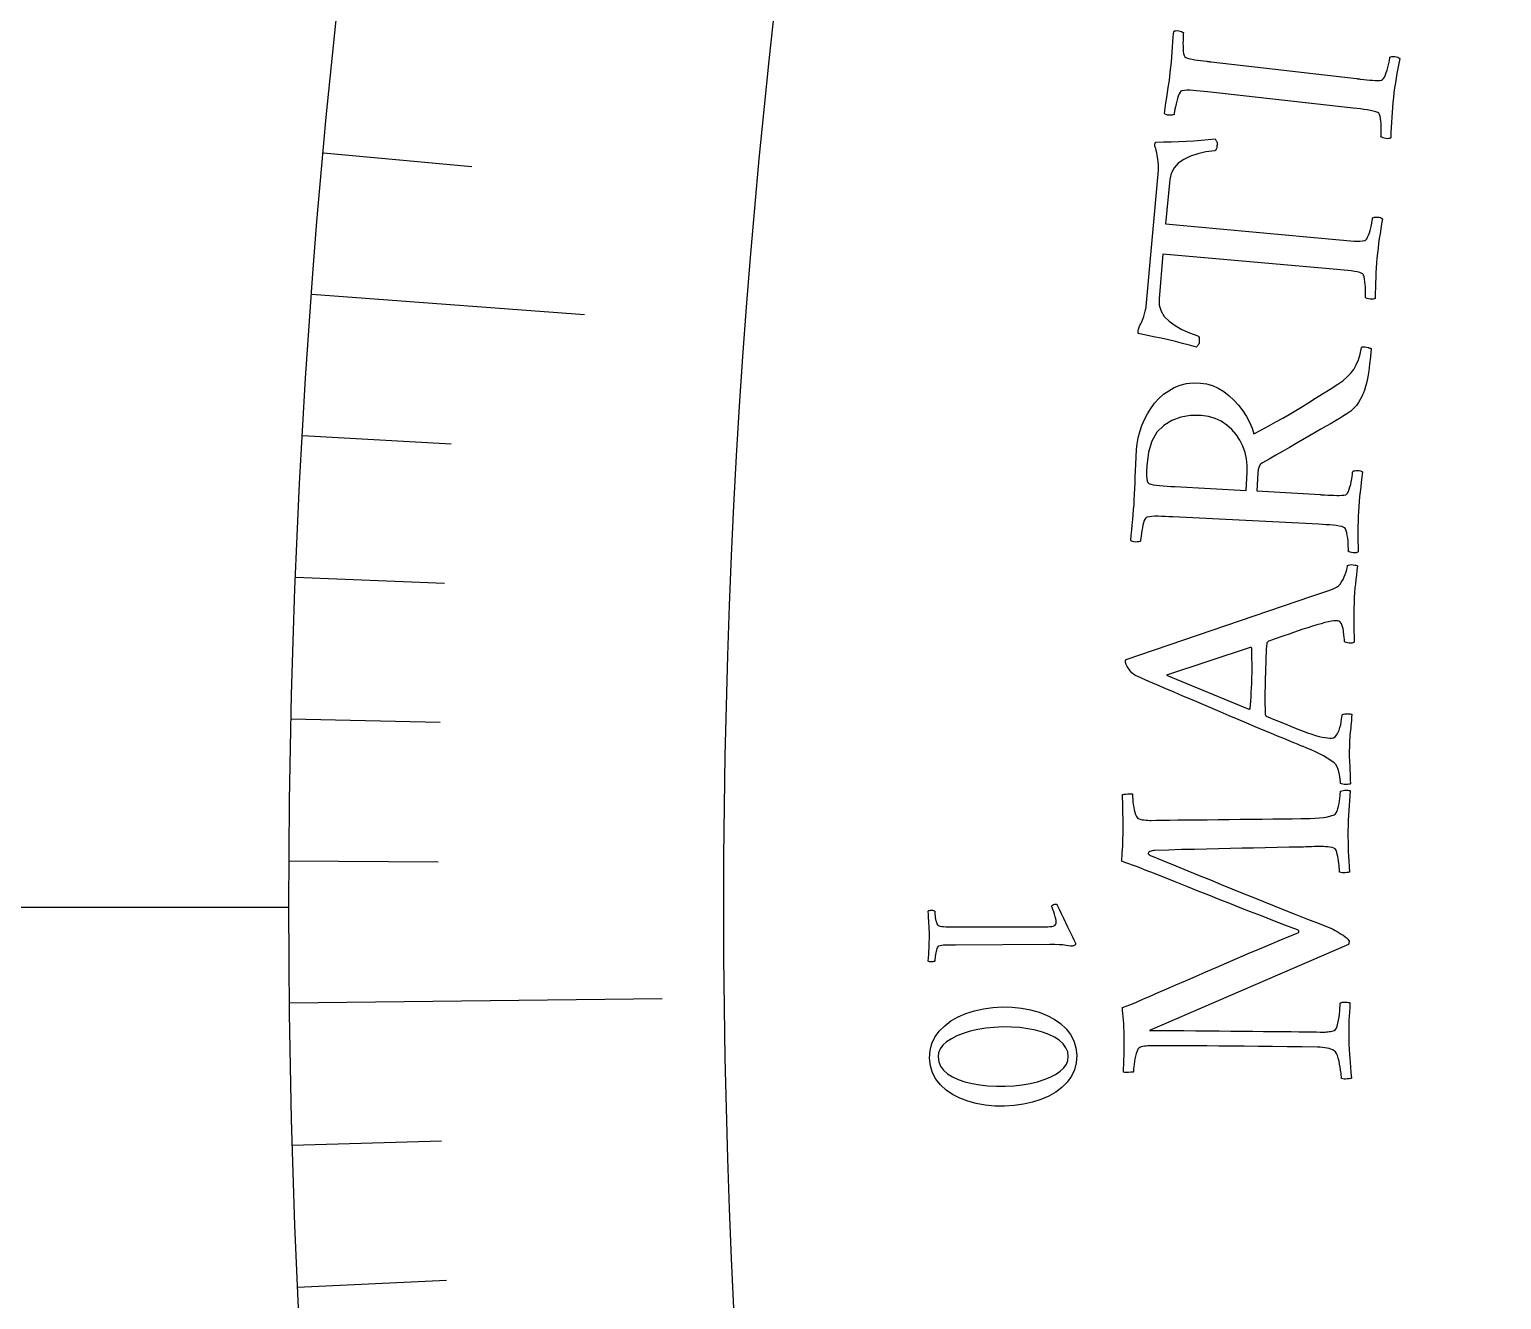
# Model space of a CAD drawing. Header units: millimetres. Extents: x -50 to 50, y -50 to 64.
# Drawn here: x -41 to -33.89, y -1.9 to 4.24 of the extents above; entities that cross this region are included whole.
import ezdxf

# ---------------------------------------------------------------- set-up
doc = ezdxf.new("R2010")
doc.units = ezdxf.units.MM
for name, color, linetype in [('CUT_OUTER', 1, 'Continuous'), ('ENGRAVE', 7, 'Continuous'), ('ENGRAVE_FINE', 8, 'Continuous'), ('TEXT', 5, 'Continuous')]:
    doc.layers.add(name, color=color, linetype=linetype)

msp = doc.modelspace()

# ---------------------------------------------------------------- linework, layer by layer
at = {"layer": 'CUT_OUTER'}
msp.add_arc((0, -0.0002), 49.9998, 177.11535, 4.43206, dxfattribs=at)
at = {"layer": 'ENGRAVE'}
for points in [[(-39.6397, 2.9597), (-38.3233, 2.8615)], [(-45.25, 0), (-39.75, 0)], [(-39.7473, -0.4631), (-37.9474, -0.4421)]]:
    msp.add_lwpolyline(points, dxfattribs=at)
for radius in [49, 49, 47.6875, 45.25, 45.25, 43.325, 39.75, 39.75, 37.65]:
    msp.add_circle((0, 0), radius, dxfattribs=at)
at = {"layer": 'ENGRAVE_FINE'}
for points in [[(-39.5829, 3.6413), (-38.8659, 3.5753)], [(-39.6847, 2.2769), (-38.9659, 2.2357)], [(-39.7181, 1.593), (-38.9986, 1.5642)], [(-39.7396, 0.9083), (-39.0198, 0.8918)], [(-39.7494, 0.2228), (-39.0294, 0.2188)], [(-39.7334, -1.1492), (-39.0137, -1.1284)], [(-39.7076, -1.8354), (-38.9884, -1.8021)]]:
    msp.add_lwpolyline(points, dxfattribs=at)
at = {"layer": 'TEXT'}
for points in [[(-35.4941, 4.0307), (-35.4915, 4.0555), (-35.4891, 4.08), (-35.4871, 4.1042), (-35.4855, 4.1281), (-35.4839, 4.1522), (-35.4821, 4.1768), (-35.4802, 4.2019), (-35.478, 4.2275), (-35.4737, 4.23), (-35.4682, 4.2313), (-35.4616, 4.2316), (-35.4538, 4.2307), (-35.4461, 4.2291), (-35.4397, 4.2271), (-35.4347, 4.2247), (-35.431, 4.2219), (-35.4315, 4.2156), (-35.4321, 4.2072), (-35.4325, 4.1966), (-35.4329, 4.1838), (-35.4331, 4.1701), (-35.4329, 4.1568), (-35.4323, 4.1439), (-35.4314, 4.1314), (-35.4298, 4.1204), (-35.4273, 4.1118), (-35.4238, 4.1057), (-35.4194, 4.1022), (-35.4107, 4.0988), (-35.4006, 4.0959), (-35.3891, 4.0933), (-35.3764, 4.0911), (-35.3627, 4.0892), (-35.3483, 4.0872), (-35.3333, 4.0853), (-35.3176, 4.0835), (-35.3151, 4.0832), (-35.3126, 4.0829), (-35.31, 4.0826), (-35.3075, 4.0823), (-35.305, 4.082), (-35.3025, 4.0817), (-35.3, 4.0814), (-35.2974, 4.0811), (-34.5959, 4), (-34.5934, 3.9997), (-34.5908, 3.9994), (-34.5883, 3.9991), (-34.5858, 3.9989), (-34.5833, 3.9986), (-34.5808, 3.9983), (-34.5782, 3.998), (-34.5757, 3.9977), (-34.5601, 3.9959), (-34.5452, 3.9944), (-34.531, 3.993), (-34.5176, 3.9918), (-34.505, 3.9911), (-34.4936, 3.9909), (-34.4832, 3.9915), (-34.474, 3.9927), (-34.4696, 3.9951), (-34.465, 4.0001), (-34.4604, 4.0076), (-34.4557, 4.0177), (-34.4513, 4.0292), (-34.4472, 4.0412), (-34.4437, 4.0537), (-34.4406, 4.0666), (-34.4381, 4.0788), (-34.4361, 4.089), (-34.4346, 4.097), (-34.4337, 4.1031), (-34.4295, 4.1048), (-34.424, 4.1059), (-34.4174, 4.1063), (-34.4095, 4.1061), (-34.4017, 4.1051), (-34.3953, 4.1033), (-34.3903, 4.1008), (-34.3867, 4.0975), (-34.3912, 4.0729), (-34.3956, 4.0489), (-34.3998, 4.0253), (-34.4038, 4.0023), (-34.4076, 3.9794), (-34.4111, 3.9561), (-34.4143, 3.9324), (-34.4172, 3.9084), (-34.4197, 3.8849), (-34.4219, 3.8612), (-34.4237, 3.8372), (-34.4253, 3.813), (-34.4267, 3.7886), (-34.428, 3.7639), (-34.4291, 3.7391), (-34.4302, 3.714), (-34.4345, 3.7115), (-34.44, 3.7102), (-34.4466, 3.7099), (-34.4544, 3.7107), (-34.4621, 3.7122), (-34.4685, 3.7141), (-34.4736, 3.7164), (-34.4773, 3.7191), (-34.4768, 3.7251), (-34.4764, 3.7333), (-34.4761, 3.7436), (-34.4759, 3.7561), (-34.476, 3.7695), (-34.4766, 3.7826), (-34.4778, 3.7954), (-34.4795, 3.8081), (-34.4818, 3.8191), (-34.4846, 3.8274), (-34.488, 3.8329), (-34.4918, 3.8356), (-34.5023, 3.8398), (-34.5144, 3.8434), (-34.528, 3.8465), (-34.5432, 3.849), (-34.5594, 3.8511), (-34.5763, 3.8533), (-34.5939, 3.8554), (-34.6121, 3.8575), (-35.3139, 3.9357), (-35.3322, 3.9377), (-35.3499, 3.9395), (-35.3672, 3.9412), (-35.3839, 3.9426), (-35.3996, 3.9436), (-35.4138, 3.9436), (-35.4265, 3.9427), (-35.4378, 3.9408), (-35.4428, 3.939), (-35.4474, 3.9343), (-35.4518, 3.9266), (-35.4559, 3.9159), (-35.4596, 3.9035), (-35.4631, 3.8908), (-35.4663, 3.8777), (-35.4692, 3.8643), (-35.4717, 3.8517), (-35.4736, 3.8413), (-35.475, 3.833), (-35.4758, 3.8268), (-35.4801, 3.8249), (-35.4855, 3.8237), (-35.4922, 3.8231), (-35.5, 3.8233), (-35.5078, 3.8242), (-35.5142, 3.8259), (-35.5193, 3.8285), (-35.523, 3.8318), (-35.5193, 3.8575), (-35.5155, 3.8828), (-35.5116, 3.908), (-35.5077, 3.9329), (-35.5038, 3.9576), (-35.5002, 3.9822), (-35.497, 4.0065), (-35.4941, 4.0307)], [(-35.5514, 3.558), (-35.5508, 3.5692), (-35.5512, 3.5819), (-35.5524, 3.5963), (-35.5545, 3.6123), (-35.557, 3.628), (-35.5596, 3.6415), (-35.5621, 3.6529), (-35.5647, 3.6621), (-35.567, 3.6688), (-35.5686, 3.6743), (-35.5694, 3.6786), (-35.5695, 3.6818), (-35.569, 3.6844), (-35.5681, 3.6873), (-35.5667, 3.6903), (-35.5649, 3.6935), (-35.5268, 3.694), (-35.4894, 3.695), (-35.4525, 3.6963), (-35.4163, 3.698), (-35.3806, 3.7001), (-35.3455, 3.7025), (-35.3111, 3.7053), (-35.2772, 3.7085), (-35.2756, 3.7063), (-35.2739, 3.7034), (-35.2721, 3.6999), (-35.2701, 3.6957), (-35.2684, 3.691), (-35.2677, 3.6859), (-35.2678, 3.6805), (-35.2688, 3.6748), (-35.2702, 3.6663), (-35.2725, 3.6597), (-35.2757, 3.6548), (-35.2797, 3.6518), (-35.3219, 3.6461), (-35.3608, 3.6372), (-35.3964, 3.6252), (-35.4287, 3.6099), (-35.456, 3.5912), (-35.4763, 3.5688), (-35.4898, 3.5425), (-35.4964, 3.5126), (-35.5169, 3.2992), (-34.6771, 3.2212), (-34.6588, 3.2196), (-34.6412, 3.2181), (-34.6242, 3.2168), (-34.6079, 3.2156), (-34.5925, 3.215), (-34.5786, 3.2152), (-34.566, 3.2164), (-34.5549, 3.2183), (-34.5505, 3.2209), (-34.5461, 3.2259), (-34.5417, 3.2336), (-34.5372, 3.2437), (-34.533, 3.2553), (-34.5292, 3.2672), (-34.526, 3.2795), (-34.5233, 3.2922), (-34.521, 3.304), (-34.5193, 3.3139), (-34.518, 3.3219), (-34.5173, 3.3279), (-34.5131, 3.3298), (-34.5076, 3.331), (-34.501, 3.3315), (-34.4931, 3.3315), (-34.4853, 3.3307), (-34.4789, 3.329), (-34.4738, 3.3266), (-34.4701, 3.3233), (-34.4741, 3.2987), (-34.4779, 3.2746), (-34.4816, 3.251), (-34.4851, 3.2278), (-34.4884, 3.2048), (-34.4913, 3.1814), (-34.494, 3.1577), (-34.4963, 3.1336), (-34.4983, 3.1101), (-34.5, 3.0864), (-34.5013, 3.0624), (-34.5023, 3.0381), (-34.5032, 3.0137), (-34.5039, 2.989), (-34.5045, 2.9641), (-34.505, 2.939), (-34.5092, 2.9364), (-34.5147, 2.935), (-34.5213, 2.9345), (-34.5291, 2.9351), (-34.5369, 2.9365), (-34.5433, 2.9382), (-34.5484, 2.9404), (-34.5522, 2.943), (-34.5519, 2.9491), (-34.5516, 2.9573), (-34.5516, 2.9676), (-34.5516, 2.98), (-34.552, 2.9934), (-34.5529, 3.0065), (-34.5544, 3.0194), (-34.5564, 3.0319), (-34.559, 3.043), (-34.562, 3.0512), (-34.5654, 3.0566), (-34.5693, 3.0592), (-34.5799, 3.0632), (-34.5921, 3.0665), (-34.6057, 3.0693), (-34.621, 3.0714), (-34.6373, 3.0732), (-34.6542, 3.075), (-34.6718, 3.0767), (-34.6901, 3.0784), (-35.5301, 3.1529), (-35.5487, 2.9359), (-35.5476, 2.9053), (-35.5391, 2.8771), (-35.5231, 2.8513), (-35.4997, 2.828), (-35.4707, 2.8071), (-35.4379, 2.7885), (-35.4012, 2.7723), (-35.3608, 2.7583), (-35.3574, 2.7546), (-35.3551, 2.7493), (-35.3541, 2.7423), (-35.3542, 2.7337), (-35.3542, 2.7279), (-35.3551, 2.7228), (-35.3567, 2.7182), (-35.3591, 2.7142), (-35.3618, 2.7108), (-35.3643, 2.7079), (-35.3665, 2.7056), (-35.3684, 2.7037), (-35.4012, 2.7129), (-35.4346, 2.7217), (-35.4686, 2.7302), (-35.5033, 2.7383), (-35.5387, 2.7461), (-35.5748, 2.7538), (-35.6114, 2.7613), (-35.6488, 2.7686), (-35.6497, 2.7732), (-35.6499, 2.7783), (-35.6494, 2.7836), (-35.648, 2.7894), (-35.6462, 2.795), (-35.6444, 2.8), (-35.6425, 2.8043), (-35.6406, 2.8079), (-35.6365, 2.8163), (-35.6322, 2.8262), (-35.6276, 2.8377), (-35.6228, 2.8508), (-35.6183, 2.8643), (-35.6149, 2.8769), (-35.6126, 2.8886), (-35.6112, 2.8994)], [(-35.6573, 2.2085), (-35.6544, 2.2371), (-35.649, 2.266), (-35.6413, 2.2952), (-35.6313, 2.3247), (-35.619, 2.3537), (-35.6046, 2.3813), (-35.5882, 2.4075), (-35.5698, 2.4324), (-35.5492, 2.4553), (-35.5267, 2.4755), (-35.502, 2.4931), (-35.4754, 2.508), (-35.4467, 2.5195), (-35.4161, 2.5271), (-35.3835, 2.5306), (-35.349, 2.53), (-35.3198, 2.5258), (-35.2913, 2.5175), (-35.2636, 2.5051), (-35.2365, 2.4885), (-35.2107, 2.4688), (-35.1868, 2.4469), (-35.1647, 2.4228), (-35.1444, 2.3965), (-35.1266, 2.3689), (-35.1117, 2.341), (-35.0998, 2.3128), (-35.0908, 2.2843), (-35.0538, 2.3039), (-35.0183, 2.3231), (-34.9842, 2.3419), (-34.9517, 2.3603), (-34.9199, 2.3788), (-34.8882, 2.3977), (-34.8566, 2.4169), (-34.8251, 2.4366), (-34.7927, 2.457), (-34.7587, 2.4785), (-34.7229, 2.5011), (-34.6855, 2.5248), (-34.662, 2.5412), (-34.6414, 2.5585), (-34.6237, 2.5767), (-34.6089, 2.5959), (-34.5966, 2.6173), (-34.5863, 2.6421), (-34.5781, 2.6702), (-34.5719, 2.7018), (-34.5676, 2.7042), (-34.5619, 2.7053), (-34.5548, 2.7049), (-34.5463, 2.7032), (-34.5381, 2.701), (-34.5318, 2.6991), (-34.5273, 2.6976), (-34.5248, 2.6965), (-34.5282, 2.6572), (-34.532, 2.6215), (-34.5363, 2.5893), (-34.5411, 2.5605), (-34.5461, 2.5354), (-34.5511, 2.5139), (-34.5561, 2.4962), (-34.5612, 2.4821), (-34.5657, 2.4731), (-34.5713, 2.4626), (-34.578, 2.4504), (-34.5857, 2.4367), (-34.5953, 2.4223), (-34.6078, 2.4083), (-34.6231, 2.3947), (-34.6413, 2.3815), (-34.6501, 2.376), (-34.6621, 2.3686), (-34.6775, 2.3593), (-34.6962, 2.3482), (-34.7176, 2.3354), (-34.7413, 2.3216), (-34.7671, 2.3066), (-34.7951, 2.2905), (-34.8247, 2.2735), (-34.8553, 2.2559), (-34.8868, 2.2376), (-34.9194, 2.2188), (-34.9522, 2.1999), (-34.9847, 2.1813), (-35.0169, 2.163), (-35.0487, 2.1452), (-35.0581, 2.1375), (-35.0651, 2.1266), (-35.0698, 2.1126), (-35.0721, 2.0955), (-35.0771, 2.0088), (-34.7694, 1.9911), (-34.7669, 1.991), (-34.7643, 1.9909), (-34.7618, 1.9907), (-34.7593, 1.9906), (-34.7567, 1.9904), (-34.7542, 1.9903), (-34.7517, 1.9901), (-34.7491, 1.99), (-34.7334, 1.9891), (-34.7185, 1.9884), (-34.7042, 1.9879), (-34.6907, 1.9875), (-34.6782, 1.9875), (-34.6667, 1.988), (-34.6564, 1.9892), (-34.6473, 1.9909), (-34.643, 1.9936), (-34.6388, 1.9988), (-34.6346, 2.0066), (-34.6305, 2.0169), (-34.6267, 2.0286), (-34.6234, 2.0409), (-34.6206, 2.0535), (-34.6182, 2.0667), (-34.6164, 2.079), (-34.615, 2.0892), (-34.614, 2.0973), (-34.6135, 2.1034), (-34.6093, 2.1054), (-34.6039, 2.1068), (-34.5973, 2.1076), (-34.5895, 2.1078), (-34.5816, 2.1073), (-34.5752, 2.1059), (-34.57, 2.1036), (-34.5662, 2.1005), (-34.5693, 2.0758), (-34.5723, 2.0515), (-34.5751, 2.0278), (-34.5778, 2.0046), (-34.5802, 1.9814), (-34.5824, 1.958), (-34.5842, 1.9342), (-34.5857, 1.91), (-34.5868, 1.8864), (-34.5876, 1.8626), (-34.5881, 1.8386), (-34.5883, 1.8144), (-34.5882, 1.7899), (-34.5881, 1.7652), (-34.5878, 1.7403), (-34.5874, 1.7152), (-34.5916, 1.7125), (-34.597, 1.7108), (-34.6036, 1.7101), (-34.6114, 1.7105), (-34.6192, 1.7115), (-34.6257, 1.7131), (-34.6309, 1.7151), (-34.6348, 1.7175), (-34.6346, 1.7236), (-34.6347, 1.7318), (-34.635, 1.7421), (-34.6355, 1.7546), (-34.6363, 1.7679), (-34.6377, 1.781), (-34.6397, 1.7937), (-34.6421, 1.8062), (-34.6451, 1.8172), (-34.6483, 1.8253), (-34.652, 1.8306), (-34.656, 1.8331), (-34.6667, 1.8366), (-34.679, 1.8395), (-34.6927, 1.8418), (-34.708, 1.8434), (-34.7244, 1.8446), (-34.7414, 1.8458), (-34.759, 1.8469), (-34.7773, 1.8479), (-35.4826, 1.8837), (-35.501, 1.8846), (-35.5188, 1.8854), (-35.5361, 1.886), (-35.5528, 1.8865), (-35.5686, 1.8866), (-35.5828, 1.8858), (-35.5954, 1.8841), (-35.6065, 1.8816), (-35.6114, 1.8795), (-35.6158, 1.8745), (-35.6197, 1.8666), (-35.6232, 1.8557), (-35.6262, 1.8432), (-35.6289, 1.8304), (-35.6313, 1.8175), (-35.6334, 1.8043), (-35.6352, 1.792), (-35.6365, 1.7817), (-35.6374, 1.7735), (-35.6378, 1.7673), (-35.642, 1.7651), (-35.6473, 1.7636), (-35.6539, 1.7627), (-35.6618, 1.7624), (-35.6696, 1.7628), (-35.6761, 1.7642), (-35.6813, 1.7664), (-35.6852, 1.7696), (-35.683, 1.7953), (-35.6807, 1.8207), (-35.6783, 1.8458), (-35.6758, 1.8705), (-35.6734, 1.8951), (-35.6713, 1.9195), (-35.6695, 1.9438), (-35.668, 1.9681), (-35.6667, 1.9936), (-35.6655, 2.0201), (-35.6645, 2.0477), (-35.6636, 2.0762), (-35.6626, 2.1062), (-35.6612, 2.1382), (-35.6594, 2.1723), (-35.6573, 2.2085)], [(-35.3446, 2.3731), (-35.3965, 2.3729), (-35.444, 2.3649), (-35.4872, 2.3492), (-35.526, 2.3256), (-35.5585, 2.2929), (-35.5831, 2.2495), (-35.5995, 2.1955), (-35.6077, 2.1309), (-35.6082, 2.1221), (-35.6085, 2.1113), (-35.6087, 2.0983), (-35.6089, 2.0834), (-35.6082, 2.069), (-35.6061, 2.0579), (-35.6025, 2.0501), (-35.5975, 2.0455), (-35.5887, 2.0419), (-35.5773, 2.0389), (-35.5632, 2.0366), (-35.5464, 2.0348), (-35.5282, 2.0334), (-35.5098, 2.032), (-35.4914, 2.0308), (-35.4729, 2.0297), (-35.1278, 2.0117), (-35.1227, 2.1002), (-35.1226, 2.1323), (-35.1262, 2.1638), (-35.1336, 2.1949), (-35.1447, 2.2254), (-35.1591, 2.2545), (-35.1767, 2.2812), (-35.1974, 2.3054), (-35.2212, 2.3271), (-35.248, 2.3454), (-35.2774, 2.3592), (-35.3097, 2.3684), (-35.3446, 2.3731)], [(-34.8567, 0.7763), (-34.8592, 0.7774), (-34.867, 0.7806), (-34.8798, 0.7859), (-34.8978, 0.7933), (-34.9202, 0.8025), (-34.9463, 0.8132), (-34.976, 0.8254), (-35.0094, 0.8391), (-35.0456, 0.8541), (-35.0838, 0.87), (-35.124, 0.887), (-35.1661, 0.9051), (-35.2096, 0.9238), (-35.2537, 0.9426), (-35.2984, 0.9616), (-35.3437, 0.9808), (-35.3888, 0.9999), (-35.4331, 1.0187), (-35.4763, 1.0372), (-35.5186, 1.0554), (-35.5592, 1.073), (-35.5972, 1.0895), (-35.6327, 1.105), (-35.6657, 1.1195), (-35.6726, 1.1242), (-35.6798, 1.1309), (-35.6873, 1.1398), (-35.6952, 1.1507), (-35.7023, 1.1619), (-35.7073, 1.1717), (-35.7102, 1.1799), (-35.711, 1.1867), (-35.7109, 1.1883), (-35.7107, 1.1895), (-35.7104, 1.1904), (-35.71, 1.191), (-35.7095, 1.1916), (-35.7089, 1.1925), (-35.7082, 1.1937), (-35.7073, 1.1953), (-34.8109, 1.5014), (-34.7667, 1.5161), (-34.7335, 1.5272), (-34.7116, 1.5347), (-34.7008, 1.5388), (-34.6916, 1.5436), (-34.6829, 1.5504), (-34.6748, 1.5593), (-34.6672, 1.5701), (-34.6604, 1.582), (-34.6545, 1.5939), (-34.6495, 1.6059), (-34.6455, 1.6179), (-34.6424, 1.6289), (-34.6401, 1.6377), (-34.6387, 1.6443), (-34.6381, 1.6487), (-34.6332, 1.6513), (-34.6271, 1.6528), (-34.6199, 1.6532), (-34.6117, 1.6525), (-34.6037, 1.6513), (-34.5976, 1.6501), (-34.5932, 1.6491), (-34.5907, 1.6481), (-34.5934, 1.6245), (-34.596, 1.6022), (-34.5984, 1.5811), (-34.6006, 1.5612), (-34.6027, 1.5411), (-34.6044, 1.519), (-34.606, 1.495), (-34.6072, 1.4691), (-34.6082, 1.4418), (-34.6088, 1.4169), (-34.6089, 1.3944), (-34.6086, 1.3743), (-34.608, 1.3541), (-34.6075, 1.3316), (-34.6069, 1.3067), (-34.6063, 1.2793), (-34.6104, 1.2766), (-34.6158, 1.2748), (-34.6224, 1.2741), (-34.6302, 1.2743), (-34.638, 1.2754), (-34.6445, 1.2771), (-34.6497, 1.2796), (-34.6536, 1.2827), (-34.6537, 1.2913), (-34.6544, 1.3021), (-34.6557, 1.315), (-34.6578, 1.33), (-34.6604, 1.3448), (-34.6637, 1.3571), (-34.6676, 1.3669), (-34.6721, 1.3743), (-34.676, 1.3774), (-34.6812, 1.3797), (-34.6877, 1.3812), (-34.6956, 1.3819), (-34.7045, 1.3816), (-34.7162, 1.38), (-34.7305, 1.3772), (-34.7476, 1.373), (-34.7666, 1.3679), (-34.7868, 1.3621), (-34.8082, 1.3556), (-34.8308, 1.3484), (-34.8538, 1.3409), (-34.8765, 1.3333), (-34.8988, 1.3257), (-34.9209, 1.318), (-34.9418, 1.3107), (-34.9608, 1.3041), (-34.9779, 1.2981), (-34.993, 1.2927), (-35.0054, 1.2884), (-35.0143, 1.2852), (-35.0196, 1.2834), (-35.0214, 1.2827), (-35.0216, 1.2825), (-35.0222, 1.2819), (-35.0233, 1.2809), (-35.0249, 1.2795), (-35.0264, 1.2778), (-35.0275, 1.2762), (-35.0282, 1.2745), (-35.0285, 1.2728), (-35.0297, 1.2594), (-35.0308, 1.2444), (-35.0317, 1.228), (-35.0324, 1.2101), (-35.033, 1.1917), (-35.0336, 1.174), (-35.0342, 1.1569), (-35.0347, 1.1405), (-35.0349, 1.1362), (-35.035, 1.132), (-35.0352, 1.1277), (-35.0353, 1.1235), (-35.0354, 1.1193), (-35.0356, 1.1154), (-35.0357, 1.1117), (-35.0358, 1.1082), (-35.0365, 1.0837), (-35.037, 1.0611), (-35.0374, 1.0404), (-35.0376, 1.0216), (-35.0375, 1.0025), (-35.0373, 0.9808), (-35.0367, 0.9566), (-35.0359, 0.9298), (-35.0358, 0.9288), (-35.0353, 0.9277), (-35.0346, 0.9262), (-35.0335, 0.9246), (-35.0324, 0.9231), (-35.0316, 0.922), (-35.0312, 0.9214), (-35.031, 0.9212), (-35.0289, 0.9203), (-35.0227, 0.9178), (-35.0122, 0.9135), (-34.9975, 0.9076), (-34.98, 0.9004), (-34.9608, 0.8926), (-34.9401, 0.8842), (-34.9179, 0.875), (-34.8952, 0.8658), (-34.8732, 0.8572), (-34.852, 0.8491), (-34.8314, 0.8416), (-34.8113, 0.8342), (-34.7928, 0.8282), (-34.776, 0.8237), (-34.7608, 0.8205), (-34.7472, 0.8184), (-34.7351, 0.8168), (-34.7244, 0.8157), (-34.7152, 0.8152), (-34.7063, 0.8167), (-34.6983, 0.8214), (-34.6912, 0.8293), (-34.6849, 0.8406), (-34.6796, 0.8536), (-34.6752, 0.8668), (-34.6717, 0.8803), (-34.6692, 0.894), (-34.6674, 0.9065), (-34.6661, 0.9164), (-34.6652, 0.9237), (-34.6649, 0.9283), (-34.6623, 0.9299), (-34.6578, 0.9311), (-34.6516, 0.9321), (-34.6436, 0.9328), (-34.6353, 0.9331), (-34.6282, 0.9328), (-34.6222, 0.9319), (-34.6174, 0.9304), (-34.6187, 0.9151), (-34.6199, 0.9009), (-34.6211, 0.8879), (-34.6222, 0.876), (-34.6234, 0.8647), (-34.6245, 0.8534), (-34.6256, 0.8421), (-34.6267, 0.8308), (-34.6278, 0.8186), (-34.6286, 0.8046), (-34.6293, 0.7888), (-34.6298, 0.7713), (-34.6301, 0.7535), (-34.6301, 0.7373), (-34.6299, 0.7225), (-34.6294, 0.7091), (-34.6288, 0.6965), (-34.6282, 0.6839), (-34.6276, 0.6713), (-34.627, 0.6587), (-34.6264, 0.6453), (-34.6259, 0.6302), (-34.6253, 0.6134), (-34.6248, 0.5949), (-34.6274, 0.5935), (-34.6318, 0.5925), (-34.638, 0.592), (-34.646, 0.5919), (-34.6543, 0.5923), (-34.6615, 0.593), (-34.6674, 0.5942), (-34.6722, 0.5957), (-34.6725, 0.6046), (-34.6738, 0.6161), (-34.6759, 0.6303), (-34.6789, 0.6471), (-34.683, 0.6637), (-34.6883, 0.6773), (-34.6948, 0.6879), (-34.7025, 0.6955), (-34.7189, 0.708), (-34.7361, 0.7195), (-34.7544, 0.7302), (-34.7736, 0.7399), (-34.7936, 0.7491), (-34.8141, 0.7583), (-34.8351, 0.7673), (-34.8567, 0.7763)], [(-35.5132, 1.1199), (-35.1148, 0.9557), (-35.1146, 0.9558), (-35.114, 0.9559), (-35.1129, 0.9561), (-35.1114, 0.9565), (-35.1099, 0.9569), (-35.1088, 0.9575), (-35.1082, 0.9581), (-35.108, 0.9589), (-35.1067, 0.9759), (-35.1055, 0.9944), (-35.1043, 1.0145), (-35.1032, 1.0363), (-35.1022, 1.0577), (-35.1014, 1.0769), (-35.1007, 1.0938), (-35.1002, 1.1085), (-35.0997, 1.1276), (-35.0994, 1.1457), (-35.0994, 1.1629), (-35.0996, 1.1792), (-35.0999, 1.1953), (-35.1001, 1.2122), (-35.1004, 1.2298), (-35.1006, 1.2482), (-35.1008, 1.2497), (-35.1015, 1.251), (-35.1028, 1.2519), (-35.1046, 1.2526), (-35.1065, 1.253), (-35.1078, 1.2533), (-35.1086, 1.2535), (-35.1088, 1.2536)], [(-35.7168, -0.6222), (-35.7174, -0.6012), (-35.7182, -0.5815), (-35.7192, -0.5631), (-35.7206, -0.5461), (-35.7221, -0.53), (-35.7234, -0.5145), (-35.7246, -0.4997), (-35.7257, -0.4855), (-35.7075, -0.479), (-35.6849, -0.4701), (-35.6578, -0.4589), (-35.6263, -0.4453), (-35.5911, -0.43), (-35.5528, -0.4134), (-35.5115, -0.3955), (-35.4671, -0.3763), (-35.4204, -0.3561), (-35.3724, -0.3352), (-35.323, -0.3136), (-35.2723, -0.2913), (-35.2208, -0.2688), (-35.1695, -0.2466), (-35.1183, -0.2247), (-35.0671, -0.203), (-35.0169, -0.1819), (-34.9685, -0.1617), (-34.9218, -0.1425), (-34.877, -0.1241), (-34.8755, -0.1231), (-34.8744, -0.1216), (-34.8738, -0.1197), (-34.8736, -0.1174), (-34.874, -0.115), (-34.8753, -0.1132), (-34.8774, -0.1117), (-34.8804, -0.1106), (-34.9416, -0.0869), (-34.9997, -0.0644), (-35.0547, -0.043), (-35.1066, -0.0229), (-35.157, -0.0033), (-35.2074, 0.0165), (-35.2578, 0.0364), (-35.3081, 0.0565), (-35.3598, 0.0772), (-35.4141, 0.099), (-35.471, 0.1217), (-35.5306, 0.1456), (-35.5505, 0.1535), (-35.5712, 0.1617), (-35.5927, 0.1701), (-35.6151, 0.1787), (-35.6372, 0.1871), (-35.6578, 0.1949), (-35.6769, 0.202), (-35.6946, 0.2085), (-35.7093, 0.2139), (-35.7199, 0.2177), (-35.7262, 0.22), (-35.7283, 0.2208), (-35.7259, 0.2596), (-35.724, 0.2948), (-35.7228, 0.3263), (-35.7222, 0.3541), (-35.7221, 0.3773), (-35.7221, 0.4019), (-35.7223, 0.4279), (-35.7227, 0.4554), (-35.7232, 0.4819), (-35.7238, 0.5054), (-35.7243, 0.5257), (-35.7249, 0.5428), (-35.722, 0.5436), (-35.7168, 0.5444), (-35.7093, 0.5452), (-35.6995, 0.5459), (-35.6898, 0.5465), (-35.6829, 0.5469), (-35.6788, 0.5472), (-35.6774, 0.5473), (-35.6773, 0.5403), (-35.6768, 0.5315), (-35.6759, 0.5208), (-35.6746, 0.5083), (-35.6729, 0.4951), (-35.6707, 0.4821), (-35.6681, 0.4695), (-35.6651, 0.4572), (-35.6618, 0.4463), (-35.6582, 0.4377), (-35.6543, 0.4315), (-35.6503, 0.4276), (-35.6439, 0.4252), (-35.6368, 0.4232), (-35.6287, 0.4216), (-35.6199, 0.4204), (-35.6108, 0.4195), (-35.6021, 0.4189), (-35.5938, 0.4185), (-35.586, 0.4183), (-35.5621, 0.4188), (-35.5326, 0.4193), (-35.4977, 0.4198), (-35.4573, 0.4202), (-35.4128, 0.4206), (-35.3656, 0.421), (-35.3158, 0.4215), (-35.2633, 0.4222), (-35.2097, 0.4228), (-35.1564, 0.4234), (-35.1034, 0.4241), (-35.0507, 0.4247), (-34.9997, 0.4253), (-34.9516, 0.4258), (-34.9065, 0.4263), (-34.8644, 0.4267), (-34.841, 0.4273), (-34.8182, 0.4282), (-34.7961, 0.4293), (-34.7746, 0.4306), (-34.7542, 0.4326), (-34.7356, 0.4356), (-34.7186, 0.4397), (-34.7033, 0.4449), (-34.6977, 0.4486), (-34.6928, 0.4548), (-34.6886, 0.4636), (-34.6851, 0.4749), (-34.6822, 0.4875), (-34.6797, 0.5003), (-34.6776, 0.5131), (-34.6759, 0.526), (-34.6746, 0.5378), (-34.6737, 0.5472), (-34.6731, 0.5542), (-34.6728, 0.5588), (-34.6666, 0.5615), (-34.6598, 0.5634), (-34.6526, 0.5643), (-34.6448, 0.5642), (-34.6376, 0.5636), (-34.6319, 0.5629), (-34.6278, 0.5622), (-34.6254, 0.5614), (-34.6274, 0.5372), (-34.6293, 0.5134), (-34.6311, 0.4898), (-34.6327, 0.4666), (-34.6341, 0.4431), (-34.6352, 0.4186), (-34.636, 0.3932), (-34.6364, 0.3668), (-34.6366, 0.3392), (-34.6363, 0.3135), (-34.6357, 0.2897), (-34.6348, 0.2678), (-34.6337, 0.2458), (-34.6324, 0.222), (-34.631, 0.1963), (-34.6295, 0.1687), (-34.6321, 0.1679), (-34.6363, 0.1671), (-34.6422, 0.1663), (-34.6498, 0.1655), (-34.6579, 0.1651), (-34.6651, 0.1655), (-34.6714, 0.1668), (-34.6769, 0.1689), (-34.6771, 0.1747), (-34.6775, 0.182), (-34.6782, 0.1907), (-34.6793, 0.2009), (-34.6806, 0.2118), (-34.6821, 0.2228), (-34.6839, 0.2337), (-34.6858, 0.2446), (-34.6879, 0.2548), (-34.6901, 0.2636), (-34.6924, 0.2708), (-34.6949, 0.2766), (-34.6985, 0.2806), (-34.7045, 0.2839), (-34.7129, 0.2866), (-34.7236, 0.2886), (-34.735, 0.2902), (-34.7456, 0.2914), (-34.7553, 0.2921), (-34.7642, 0.2923), (-34.7742, 0.2923), (-34.7856, 0.2921), (-34.7983, 0.2917), (-34.8125, 0.2911), (-34.8266, 0.2904), (-34.8393, 0.29), (-34.8507, 0.2898), (-34.8607, 0.2898), (-34.9203, 0.2886), (-34.9787, 0.2874), (-35.0359, 0.2861), (-35.0919, 0.2849), (-35.1477, 0.2837), (-35.2042, 0.2824), (-35.2612, 0.2812), (-35.3189, 0.2799), (-35.3781, 0.2785), (-35.4394, 0.277), (-35.503, 0.2752), (-35.5688, 0.2733), (-35.5719, 0.2731), (-35.576, 0.2725), (-35.5812, 0.2714), (-35.5874, 0.27), (-35.5934, 0.268), (-35.5976, 0.2653), (-35.6002, 0.262), (-35.6011, 0.258), (-35.6004, 0.2561), (-35.5981, 0.2541), (-35.5945, 0.2518), (-35.5893, 0.2493), (-35.5271, 0.2235), (-35.4672, 0.1988), (-35.4097, 0.1751), (-35.3544, 0.1525), (-35.3008, 0.1307), (-35.2481, 0.1092), (-35.1964, 0.0881), (-35.1455, 0.0673), (-35.095, 0.0468), (-35.044, 0.0262), (-34.9925, 0.0055), (-34.9407, -0.0152), (-34.8876, -0.0362), (-34.8325, -0.0579), (-34.7753, -0.0803), (-34.7161, -0.1034), (-34.7119, -0.1056), (-34.706, -0.1088), (-34.6983, -0.1131), (-34.689, -0.1184), (-34.679, -0.1243), (-34.6693, -0.1303), (-34.6599, -0.1364), (-34.6508, -0.1426), (-34.6429, -0.1488), (-34.637, -0.1545), (-34.6331, -0.16), (-34.6312, -0.1652), (-34.6307, -0.1672), (-34.6308, -0.1698), (-34.6315, -0.1731), (-34.6329, -0.177), (-34.6336, -0.1778), (-34.6341, -0.1787), (-34.6344, -0.1795), (-34.6345, -0.1803), (-35.5953, -0.5959), (-35.5407, -0.596), (-35.4852, -0.5962), (-35.4289, -0.5967), (-35.3717, -0.5973), (-35.3146, -0.598), (-35.2582, -0.5986), (-35.2027, -0.5991), (-35.1481, -0.5995), (-35.0952, -0.5999), (-35.045, -0.6003), (-34.9974, -0.6007), (-34.9525, -0.6012), (-34.9109, -0.6017), (-34.8737, -0.6022), (-34.8406, -0.6026), (-34.8118, -0.603), (-34.7882, -0.6034), (-34.7705, -0.6036), (-34.7589, -0.6037), (-34.7534, -0.6037), (-34.7473, -0.6035), (-34.7409, -0.6031), (-34.7342, -0.6024), (-34.7272, -0.6016), (-34.7203, -0.6005), (-34.7139, -0.5992), (-34.708, -0.5978), (-34.7027, -0.5961), (-34.6972, -0.592), (-34.6923, -0.5848), (-34.6881, -0.5746), (-34.6847, -0.5613), (-34.6818, -0.5465), (-34.6794, -0.5316), (-34.6776, -0.5166), (-34.6763, -0.5015), (-34.6753, -0.4879), (-34.6747, -0.4771), (-34.6743, -0.4694), (-34.6742, -0.4645), (-34.6701, -0.4616), (-34.6646, -0.4598), (-34.6575, -0.4589), (-34.6489, -0.4591), (-34.6405, -0.4599), (-34.6341, -0.4606), (-34.6295, -0.4614), (-34.6268, -0.4622), (-34.6282, -0.4857), (-34.6294, -0.5076), (-34.6305, -0.5277), (-34.6315, -0.5462), (-34.6323, -0.565), (-34.6328, -0.5861), (-34.6329, -0.6095), (-34.6326, -0.6352), (-34.6319, -0.6626), (-34.6309, -0.6876), (-34.6297, -0.7104), (-34.6281, -0.7308), (-34.6264, -0.7512), (-34.6244, -0.7739), (-34.6223, -0.799), (-34.6201, -0.8263), (-34.6226, -0.8272), (-34.6268, -0.8281), (-34.6327, -0.8291), (-34.6403, -0.8301), (-34.6483, -0.8307), (-34.6555, -0.8305), (-34.6619, -0.8294), (-34.6675, -0.8274), (-34.6678, -0.8212), (-34.6687, -0.8125), (-34.67, -0.8015), (-34.6718, -0.788), (-34.674, -0.7734), (-34.6767, -0.7589), (-34.6797, -0.7445), (-34.6832, -0.7303), (-34.6871, -0.7174), (-34.6913, -0.7073), (-34.6959, -0.6999), (-34.7009, -0.6953), (-34.7096, -0.6901), (-34.7186, -0.686), (-34.7279, -0.6829), (-34.7376, -0.6809), (-34.7478, -0.6795), (-34.759, -0.6784), (-34.7711, -0.6774), (-34.7842, -0.6767), (-34.858, -0.6757), (-34.9304, -0.6747), (-35.0012, -0.6738), (-35.0706, -0.673), (-35.1374, -0.6722), (-35.2008, -0.6716), (-35.2607, -0.6712), (-35.3171, -0.6708), (-35.3691, -0.6706), (-35.4162, -0.6704), (-35.4581, -0.6701), (-35.4949, -0.6699), (-35.5257, -0.6698), (-35.5493, -0.6697), (-35.5659, -0.6696), (-35.5754, -0.6697), (-35.5846, -0.6699), (-35.5936, -0.6703), (-35.6024, -0.6707), (-35.6109, -0.6713), (-35.6192, -0.6721), (-35.627, -0.6735), (-35.6344, -0.6754), (-35.6413, -0.6779), (-35.6462, -0.681), (-35.6507, -0.6869), (-35.6548, -0.6955), (-35.6585, -0.7067), (-35.6619, -0.7194), (-35.6648, -0.7323), (-35.6673, -0.7455), (-35.6693, -0.7588), (-35.6709, -0.7712), (-35.672, -0.7816), (-35.6726, -0.7898), (-35.6727, -0.7961), (-35.6741, -0.7969), (-35.6784, -0.7975), (-35.6856, -0.798), (-35.6956, -0.7983), (-35.7057, -0.7984), (-35.7131, -0.7983), (-35.718, -0.7978), (-35.7201, -0.7971), (-35.7197, -0.7782), (-35.7192, -0.7612), (-35.7187, -0.7461), (-35.7181, -0.733), (-35.7176, -0.7209), (-35.7171, -0.7087), (-35.7168, -0.6966), (-35.7165, -0.6845), (-35.7164, -0.6715), (-35.7164, -0.6568), (-35.7166, -0.6403), (-35.7168, -0.6222)], [(-36.5323, -0.0963), (-36.0863, -0.0951), (-36.0754, -0.0948), (-36.0663, -0.0938), (-36.059, -0.0922), (-36.0536, -0.09), (-36.0497, -0.087), (-36.0468, -0.0831), (-36.0452, -0.0784), (-36.0446, -0.0727), (-36.0451, -0.0657), (-36.0467, -0.057), (-36.0494, -0.0467), (-36.0531, -0.0347), (-36.0572, -0.0227), (-36.0609, -0.0121), (-36.0643, -0.0031), (-36.0673, 0.0044), (-36.0631, 0.0088), (-36.0585, 0.0119), (-36.0535, 0.0138), (-36.0481, 0.0144), (-36.048, 0.0144), (-36.0478, 0.0144), (-36.0474, 0.0144), (-36.0469, 0.0144), (-36.0449, 0.0143), (-36.0433, 0.0139), (-36.0421, 0.0132), (-36.0413, 0.0122), (-36.0311, -0.01), (-36.0208, -0.032), (-36.0104, -0.0538), (-36, -0.0754), (-35.99, -0.0959), (-35.9808, -0.1146), (-35.9726, -0.1315), (-35.9653, -0.1466), (-35.9594, -0.1591), (-35.9551, -0.1681), (-35.9525, -0.1738), (-35.9517, -0.1761), (-35.9517, -0.1783), (-35.9521, -0.1809), (-35.9533, -0.183), (-35.9554, -0.1848), (-35.9584, -0.1861), (-35.9616, -0.1872), (-35.9646, -0.1881), (-35.9673, -0.1889), (-35.9697, -0.1895), (-35.9714, -0.1892), (-35.9766, -0.1884), (-35.9852, -0.1871), (-35.9973, -0.1852), (-36.0126, -0.1833), (-36.0308, -0.182), (-36.0519, -0.1813), (-36.0758, -0.1811), (-36.532, -0.1834), (-36.5442, -0.1835), (-36.5559, -0.1837), (-36.5673, -0.1839), (-36.5782, -0.1842), (-36.5885, -0.1848), (-36.5977, -0.1859), (-36.606, -0.1874), (-36.6132, -0.1895), (-36.616, -0.1914), (-36.6186, -0.1949), (-36.621, -0.2), (-36.6233, -0.2066), (-36.6253, -0.2141), (-36.627, -0.2218), (-36.6283, -0.2297), (-36.6293, -0.2378), (-36.63, -0.2454), (-36.6305, -0.2519), (-36.6308, -0.2571), (-36.6308, -0.2611), (-36.6335, -0.2626), (-36.637, -0.2638), (-36.6414, -0.2647), (-36.6466, -0.2652), (-36.6518, -0.2652), (-36.6562, -0.2645), (-36.6598, -0.2632), (-36.6625, -0.2613), (-36.6615, -0.2446), (-36.6606, -0.2286), (-36.6597, -0.2134), (-36.6589, -0.1988), (-36.6582, -0.1843), (-36.6578, -0.1693), (-36.6575, -0.1537), (-36.6575, -0.1375), (-36.6576, -0.122), (-36.658, -0.1071), (-36.6586, -0.093), (-36.6593, -0.0796), (-36.6603, -0.066), (-36.6612, -0.0515), (-36.6623, -0.0359), (-36.6634, -0.0194), (-36.6607, -0.0175), (-36.6572, -0.0161), (-36.6528, -0.0155), (-36.6476, -0.0154), (-36.6424, -0.0159), (-36.638, -0.0167), (-36.6345, -0.0179), (-36.6318, -0.0194), (-36.6317, -0.0234), (-36.6313, -0.0286), (-36.6308, -0.035), (-36.6301, -0.0427), (-36.629, -0.0508), (-36.6276, -0.0587), (-36.6259, -0.0664), (-36.6238, -0.0738), (-36.6215, -0.0804), (-36.619, -0.0852), (-36.6164, -0.0883), (-36.6136, -0.0897), (-36.6063, -0.0917), (-36.5981, -0.0933), (-36.5888, -0.0945), (-36.5786, -0.0953), (-36.5676, -0.0957), (-36.5563, -0.0961), (-36.5445, -0.0963), (-36.5323, -0.0963)], [(-35.9461, -0.715), (-35.9484, -0.752), (-35.9568, -0.7861), (-35.9712, -0.8174), (-35.9918, -0.8459), (-36.0175, -0.8714), (-36.0473, -0.8938), (-36.0811, -0.9132), (-36.1191, -0.9295), (-36.1601, -0.9425), (-36.2031, -0.9522), (-36.248, -0.9586), (-36.295, -0.9615), (-36.3421, -0.961), (-36.3873, -0.9569), (-36.4308, -0.9493), (-36.4724, -0.938), (-36.5112, -0.9232), (-36.546, -0.9052), (-36.5771, -0.8838), (-36.6042, -0.8591), (-36.6263, -0.8312), (-36.6424, -0.8003), (-36.6523, -0.7662), (-36.6561, -0.7291), (-36.6538, -0.6929), (-36.6452, -0.6591), (-36.6304, -0.6278), (-36.6094, -0.5989), (-36.5833, -0.5729), (-36.5531, -0.55), (-36.519, -0.5303), (-36.4808, -0.5137), (-36.4397, -0.5005), (-36.3966, -0.491), (-36.3515, -0.485), (-36.3045, -0.4826), (-36.2575, -0.4837), (-36.2123, -0.4883), (-36.169, -0.4965), (-36.1275, -0.5082), (-36.0889, -0.5232), (-36.0543, -0.5415), (-36.0237, -0.563), (-35.997, -0.5878), (-35.9753, -0.6155), (-35.9596, -0.6459), (-35.9498, -0.6791), (-35.9461, -0.715)], [(-35.9866, -0.7214), (-35.9897, -0.6994), (-35.9981, -0.6791), (-36.0116, -0.6605), (-36.0305, -0.6436), (-36.0537, -0.6284), (-36.0805, -0.6153), (-36.1109, -0.604), (-36.1448, -0.5947), (-36.1815, -0.5874), (-36.2201, -0.5824), (-36.2606, -0.5797), (-36.3031, -0.5793), (-36.3451, -0.5811), (-36.3853, -0.5851), (-36.4237, -0.5913), (-36.4603, -0.5998), (-36.4942, -0.6103), (-36.5244, -0.6223), (-36.5511, -0.6358), (-36.574, -0.651), (-36.5925, -0.6675), (-36.6056, -0.6852), (-36.6133, -0.7039), (-36.6156, -0.7238), (-36.6124, -0.7476), (-36.6037, -0.7692), (-36.5895, -0.7885), (-36.5698, -0.8056), (-36.5456, -0.8205), (-36.5178, -0.8332), (-36.4864, -0.8437), (-36.4513, -0.8521), (-36.4137, -0.8584), (-36.3746, -0.8626), (-36.3339, -0.8647), (-36.2918, -0.8647), (-36.2495, -0.8626), (-36.2094, -0.8584), (-36.1715, -0.8521), (-36.1359, -0.8437), (-36.1032, -0.8334), (-36.074, -0.8215), (-36.0484, -0.8081), (-36.0264, -0.7931), (-36.0087, -0.7768), (-35.9962, -0.7594), (-35.9888, -0.7409), (-35.9866, -0.7214)]]:
    msp.add_lwpolyline(points, close=True, dxfattribs=at)

doc.saveas('drawing.dxf')
